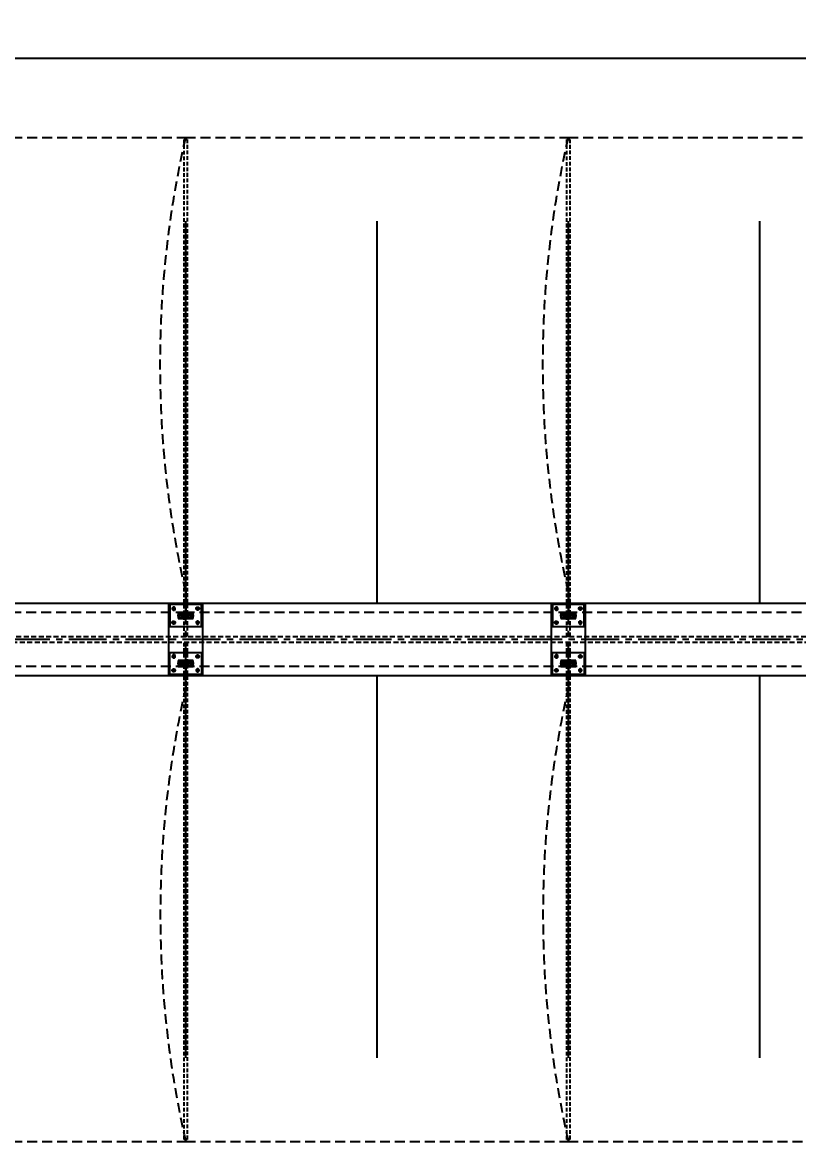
# Model space of a CAD drawing. Header units: inches. Extents: x 7915 to 10666, y -851 to 1175.
# Drawn here: x 8435 to 8824, y -135 to 426 of the extents above; entities that cross this region are included whole.
import ezdxf

# ---------------------------------------------------------------- set-up
doc = ezdxf.new("R2010")
doc.units = ezdxf.units.IN
doc.header["$LTSCALE"] = 10
doc.header["$MEASUREMENT"] = 0
for name, pattern in [('Amconstr', [9999, 9999, 0]), ('CENTER2', [28.575, 19.05, -3.175, 3.175, -3.175]), ('DASHED', [0.75, 0.5, -0.25]), ('HIDDEN', [9.525, 6.35, -3.175]), ('HIDDEN2', [0.1875, 0.125, -0.0625])]:
    doc.linetypes.add(name, pattern=pattern)
for name, color, linetype in [('dim', 1, 'Continuous'), ('DIM DET', 2, 'Continuous'), ('PARK LINE', 2, 'Continuous'), ('SHADE COL', 4, 'Continuous'), ('SHADE I SEC BEAM', 11, 'HIDDEN2'), ('TEFLONE', 41, 'Continuous'), ('WALL', 4, 'Continuous')]:
    doc.layers.add(name, color=color, linetype=linetype)
doc.styles.add('3-16', font='arial.ttf', dxfattribs={"height": 15})
doc.dimstyles.new('3-16 INCH', dxfattribs={"dimtxt": 15, "dimasz": 9, "dimexe": 3, "dimexo": 0.5, "dimgap": 0.5, "dimtad": 1, "dimdec": 4, "dimzin": 0, "dimdsep": 46, "dimlunit": 4, "dimtxsty": '3-16', "dimblk": 'ARCHTICK', "dimcen": 8, "dimdle": 3, "dimclrd": 1, "dimclre": 8, "dimclrt": 2, "dimadec": 3, "dimazin": 0, "dimtfac": 1, "dimtdec": 4, "dimtofl": 0, "dimtmove": 2, "dimatfit": 3, "dimldrblk": 'AERO', "dimfxl": 0, "dimtolj": 1, "dimtzin": 0, "dimarcsym": 0})

# ---------------------------------------------------------------- blocks, each defined once
blk = doc.blocks.new('A$Cb01bacc0')
at = {"layer": 'SHADE COL', "linetype": 'Amconstr', "lineweight": 25}
h = blk.add_hatch(color=250, dxfattribs=at)
h.dxf.hatch_style = 1
edge = h.paths.add_edge_path(flags=17)
edge.add_arc((0, 0), 1.25, 0, 360)
edge = h.paths.add_edge_path()
edge.add_arc((0, 0), 1.5, 0, 360)
at = {"layer": 'SHADE COL', "color": 250, "linetype": 'Amconstr', "lineweight": 25}
for p, q in [((1.75, 0), (-1.75, 0)), ((0, -1.75), (0, 1.75))]:
    blk.add_line(p, q, dxfattribs=at)
at = {"layer": 'SHADE COL', "color": 1, "linetype": 'Amconstr', "lineweight": 25}
blk.add_lwpolyline([(-1.5, -1.5), (1.5, -1.5), (1.5, 1.5), (-1.5, 1.5)], close=True, dxfattribs=at)
at = {"layer": 'SHADE COL', "linetype": 'Amconstr', "lineweight": 25}
for radius in [1.5, 1.25]:
    blk.add_circle((0, 0), radius, dxfattribs=at)
blk = doc.blocks.new('A$Cdadfba19')
at = {"layer": 'SHADE COL', "color": 250, "linetype": 'Amconstr', "lineweight": 25}
for p, q in [((1, 0), (-1, 0)), ((0, 1), (0, -1))]:
    blk.add_line(p, q, dxfattribs=at)
at = {"layer": 'SHADE COL', "color": 1, "linetype": 'Amconstr', "lineweight": 25}
blk.add_lwpolyline([(-0.31, 0.75), (-0.75, 0.31), (-0.75, -0.31), (-0.31, -0.75), (0.31, -0.75), (0.75, -0.31), (0.75, 0.31), (0.31, 0.75)], close=True, dxfattribs=at)
blk = doc.blocks.new('*U247')
at = {"layer": 'DIM DET', "color": 250, "linetype": 'CENTER2', "ltscale": 0.1}
blk.add_line((0, -21), (0, 21), dxfattribs=at)
at = {"layer": 'SHADE COL', "color": 1, "linetype": 'Amconstr', "lineweight": 25}
blk.add_lwpolyline([(-8.5, -18), (-8.5, 18), (8.5, 18), (8.5, -18)], close=True, dxfattribs=at)
at = {"layer": 'SHADE COL', "color": 2, "linetype": 'Amconstr', "lineweight": 25}
for points in [[(8, 6.5), (8, 17.5), (-8, 17.5), (-8, 6.5)], [(8, -6.5), (8, -17.5), (-8, -17.5), (-8, -6.5)]]:
    blk.add_lwpolyline(points, close=True, dxfattribs=at)
for p, rotation in [((-6, 15.5), 90), ((6, 8.5), 270), ((-6, -8.5), 90), ((6, -15.5), 270)]:
    blk.add_blockref('A$Cdadfba19', p, dxfattribs=dict(at, rotation=rotation))
at = {"layer": 'SHADE COL', "linetype": 'Amconstr', "lineweight": 25, "rotation": 90.00000000000001}
for p in [(-2.25, 12), (2.25, 12), (-2.25, -12), (2.25, -12)]:
    blk.add_blockref('A$Cb01bacc0', p, dxfattribs=at)
at = {"layer": 'SHADE COL', "color": 2, "linetype": 'Amconstr', "lineweight": 25, "xscale": -1}
for p, rotation in [((6, 15.5), 270), ((-6, 8.5), 90), ((6, -8.5), 270), ((-6, -15.5), 90)]:
    blk.add_blockref('A$Cdadfba19', p, dxfattribs=dict(at, rotation=rotation))
blk = doc.blocks.new('*U248')
at = {"layer": 'dim', "color": 0, "linetype": 'ByBlock', "lineweight": -2}
for p in [(384, 0), (576, 0)]:
    blk.add_blockref('*U247', p, dxfattribs=at)
blk = doc.blocks.new('*U249')
at = {"layer": 'PARK LINE', "linetype": 'Amconstr', "lineweight": 25}
for p, q in [((-17.45, 4.43), (-203.54, 51.71)), ((203.54, -51.71), (17.45, -4.43))]:
    blk.add_line(p, q, dxfattribs=at)
blk = doc.blocks.new('*U250')
at = {"layer": 'PARK LINE', "color": 0, "linetype": 'ByBlock', "lineweight": -2}
for p in [(-70.91, -279.13), (-94.55, -372.18), (-118.18, -465.22), (-141.82, -558.27), (-165.46, -651.31), (-189.1, -744.36)]:
    blk.add_blockref('*U249', p, dxfattribs=at)
blk = doc.blocks.new('*U251')
at = {"layer": 'SHADE I SEC BEAM', "ltscale": 1.5}
blk.add_lwpolyline([(-0.75, 124.75), (0.75, 124.75), (0.75, -124.75), (-0.75, -124.75)], close=True, dxfattribs=at)
blk = doc.blocks.new('*U252')
at = {"layer": 'dim', "color": 0, "linetype": 'ByBlock', "lineweight": -2}
for p in [(384, 252.5), (576, 252.5), (384, 0), (576, 0)]:
    blk.add_blockref('*U251', p, dxfattribs=at)
blk = doc.blocks.new('*U253')
at = {"layer": 'TEFLONE', "linetype": 'DASHED'}
blk.add_lwpolyline([(-89.63, 108, 0.1117), (-89.63, -120), (102.37, -120, -0.1117), (102.37, 108), (102.37, 118.5), (-89.63, 118.5)], format="xyb", close=True, dxfattribs=at)
blk = doc.blocks.new('*U254')
at = {"layer": 'TEFLONE', "color": 0, "linetype": 'ByBlock', "lineweight": -2}
for p in [(192, 0), (384, 0), (576, 0)]:
    blk.add_blockref('*U253', p, dxfattribs=at)
blk = doc.blocks.new('*U255')
at = {"layer": 'TEFLONE', "linetype": 'DASHED'}
blk.add_lwpolyline([(-89.63, 108, 0.1117), (-89.63, -120), (102.37, -120, -0.1117), (102.37, 108), (102.37, 118.5), (-89.63, 118.5)], format="xyb", close=True, dxfattribs=at)
blk = doc.blocks.new('*U256')
at = {"layer": 'TEFLONE', "color": 0, "linetype": 'ByBlock', "lineweight": -2}
for p in [(192, 0), (384, 0), (576, 0)]:
    blk.add_blockref('*U255', p, dxfattribs=at)
blk = doc.blocks.new('_ArchTick')
at = {"color": 0, "const_width": 0.15}
blk.add_lwpolyline([(-0.5, -0.5), (0.5, 0.5)], dxfattribs=at)
blk = doc.blocks.new('*D260')
at = {"layer": 'Defpoints', "color": 0}
for p in [(9684.46, 408.29), (8118.46, 385.69), (9684.46, 385.69)]:
    blk.add_point(p, dxfattribs=at)
at = {"layer": 'dim', "color": 8, "linetype": 'HIDDEN', "lineweight": -2}
for p, q in [((8118.46, 386.19), (8118.46, 411.29)), ((9684.46, 386.19), (9684.46, 411.29))]:
    blk.add_line(p, q, dxfattribs=at)
at = {"layer": 'dim', "color": 1, "lineweight": -2}
blk.add_line((8115.46, 408.29), (9687.46, 408.29), dxfattribs=at)
at = {"layer": 'dim', "color": 1, "lineweight": -2, "xscale": 9, "yscale": 9, "zscale": 9, "rotation": 180}
blk.add_blockref('_ArchTick', (8118.46, 408.29), dxfattribs=at)
at = {"layer": 'dim', "color": 1, "lineweight": -2, "xscale": 9, "yscale": 9, "zscale": 9}
blk.add_blockref('_ArchTick', (9684.46, 408.29), dxfattribs=at)
at = {"layer": 'dim', "color": 2, "insert": (8901.46, 416.46), "char_height": 15, "attachment_point": 5, "style": '3-16'}
blk.add_mtext('\\A1;130\'-6"', dxfattribs=at)
blk = doc.blocks.new('AERO')
blk.add_line((0, 0), (-1, 0))
blk.add_lwpolyline([(-0.707, 0.707), (0, 0), (-0.707, -0.707)])

msp = doc.modelspace()

# ---------------------------------------------------------------- linework, layer by layer
at = {"layer": 'DIM DET', "color": 250, "linetype": 'CENTER2', "ltscale": 0.1}
msp.add_line((9677.45978, 116.60467), (8121.45978, 116.60467), dxfattribs=at)
at = {"layer": 'SHADE I SEC BEAM', "ltscale": 2}
msp.add_lwpolyline([(9677.45978, 115.10467), (8124.45978, 115.10467), (8124.45978, 118.10467), (9677.45978, 118.10467)], close=True, dxfattribs=at)
at = {"layer": 'WALL', "lineweight": -3}
msp.add_lwpolyline([(8118.45978, 134.60467), (8118.45978, 98.60467), (9684.45978, 98.60467), (9684.45978, 134.60467)], close=True, dxfattribs=at)

# ---------------------------------------------------------------- block references
at = {"layer": 'dim'}
for name, p in [('*U252', (8132.95978, -9.64533)), ('*U248', (8132.95978, 116.60467))]:
    msp.add_blockref(name, p, dxfattribs=at)
at = {"layer": 'PARK LINE', "linetype": 'Amconstr', "lineweight": 25, "xscale": -1, "rotation": 75.74619111740876}
msp.add_blockref('*U250', (8132.95978, 116.60467), dxfattribs=at)
at = {"layer": 'TEFLONE', "xscale": -1, "rotation": 180}
msp.add_blockref('*U256', (8222.59276, 248.60456), dxfattribs=at)
at = {"layer": 'TEFLONE'}
msp.add_blockref('*U254', (8222.59276, -15.39522), dxfattribs=at)

# ---------------------------------------------------------------- dimensions: what is measured, and where the dimension line sits
at = {"layer": 'dim'}
dim = msp.add_linear_dim(base=(9684.45978, 408.29263), p1=(8118.45978, 385.69048), p2=(9684.45978, 385.69048), dimstyle='3-16 INCH', dxfattribs=at)
dim.commit()
dim.dimension.update_dxf_attribs({"geometry": '*D260', "text_midpoint": (8901.45978, 416.45634)})

doc.saveas('drawing.dxf')
